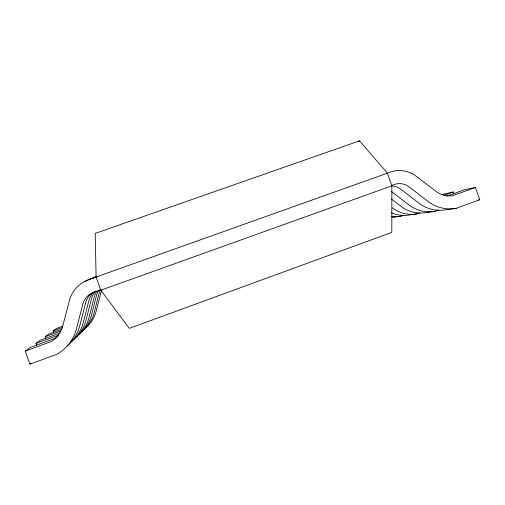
<?xml version="1.0" encoding="UTF-8"?>
<svg xmlns="http://www.w3.org/2000/svg" width="505" height="505" viewBox="0 0 505 505"><rect width="100%" height="100%" fill="white"/><g stroke="black" fill="none" stroke-linecap="round" stroke-linejoin="round"><path stroke-width="0.76" d="M391.848 185.834L391.817 232.369L129.299 328.364L100.842 290.198L96.102 276.999L95.211 233.398L359.528 140.851L387.379 173.158L391.848 185.834L100.842 290.198M57.961 336.362A25.723 25.111 -18.5 0 1 55.588 338.079L30.407 347.408L25.25 351.152L29.946 364.149L31.051 363.215M36.732 345.489L35.969 343.375L40.381 340.168L60.032 333.041M45.917 338.792L45.16 336.696L48.979 333.931L62.001 329.209M53.631 332.303L53.132 330.914L56.465 328.496L63.005 326.129M358.159 141.615L359.528 140.851M96.392 276.563L95.142 277.068A27.851 27.421 -22.1 0 0 93.097 278.091M391.545 199.096L400.901 206.274A33.696 32.623 76.2 0 0 426.51 212.517L428.701 211.715M426.51 212.517L435.234 211.279L438.877 209.947M29.946 364.149L56.554 354.422A40.886 39.876 -18.6 0 0 76.451 328.862L82.732 304.332A17.309 17.018 -22.5 0 1 93.747 292.3L101.013 289.693M392.505 185.96A15.724 15.295 78.2 0 1 400.629 189.097L418.702 203.004A36.234 34.978 76.2 0 0 446.174 209.72L456.286 208.287L479.75 199.709L475.47 187.507L464.726 189.659L446.729 196.192M441.667 194.627L453.099 191.982L453.844 194.109M35.969 343.375L58.612 335.156M443.775 195.366L453.099 191.982M25.25 351.152L51.409 341.456A26.727 26.071 -18.6 0 0 62.374 327.404L69.917 298.676A31.228 30.71 -22.5 0 1 86.74 280.363L392.233 171.454A29.391 28.558 78.2 0 1 414.744 175.14L436.686 191.9A24.537 23.653 76.3 0 0 452.297 195.751L475.47 187.507M392.467 217.371A29.561 28.753 76.2 0 0 394.424 217.074L396.577 216.291M394.424 217.074L401.109 216.121L403.325 215.319M391.526 212.769A31.493 30.565 76.2 0 0 409.416 214.947L417.023 213.861L419.939 212.801M53.132 330.914L62.519 327.511M45.16 336.696L61.061 330.933M391.451 185.55L394.355 184.508A16.293 15.832 78.2 0 1 409.157 186.907L427.861 201.318A37.534 36.183 76.3 0 0 456.286 208.287M96.019 276.753L92.686 278.034A28.835 28.381 -22.2 0 0 90.572 279.088M95.963 276.879L89.6 279.24A30.073 29.587 -22.3 0 0 87.939 280.054M478.197 199.955L479.75 199.709M391.413 191.464L408.791 204.822A34.82 33.671 76.2 0 0 435.234 211.279M67.171 345.982A39.352 38.405 -18.5 0 0 79.702 325.959L85.743 302.331A16.671 16.4 -22.3 0 1 92.699 292.578M85.282 281.62A30.073 29.587 -22.3 0 1 87.397 280.344M72.442 340.433A36.392 35.571 -18.4 0 0 85.983 320.347L91.569 298.461A15.434 15.2 -22.1 0 1 96.026 290.994M71.192 342.024A37.698 36.827 -18.4 0 0 83.199 322.828L88.994 300.178A15.983 15.731 -22.2 0 1 94.599 291.593M78.799 334.196A33.848 33.128 -18.3 0 0 91.399 315.505L96.6 295.122A14.374 14.159 -21.9 0 1 99.157 289.895M75.977 336.968A34.978 34.214 -18.3 0 0 88.994 317.651L94.366 296.605A14.847 14.62 -22 0 1 97.011 291.208M84.348 328.768A31.638 30.994 -18.2 0 0 96.12 311.282L100.987 292.212A13.446 13.256 -21.6 0 1 101.297 291.164M81.879 331.185A32.623 31.941 -18.2 0 0 94.018 313.163L99.03 293.506A13.856 13.66 -21.7 0 1 100.842 289.39M401.109 216.121A30.42 29.561 76.2 0 1 391.653 216.317M417.023 213.861A32.471 31.48 76.2 0 1 392.309 207.858"/></g></svg>
